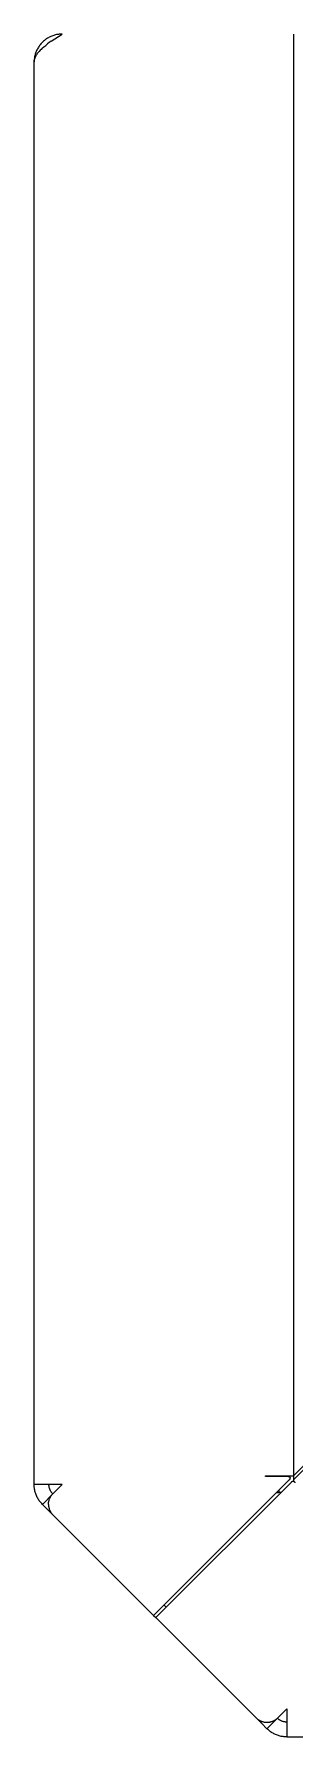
# Model space of a CAD drawing. Header units: millimetres. Extents: x -1893 to 2799, y -925 to 2353.
# Drawn here: x 833.6 to 868.8, y -281.1 to -51.1 of the extents above; entities that cross this region are included whole.
import ezdxf

# ---------------------------------------------------------------- set-up
doc = ezdxf.new("R2010")
doc.units = ezdxf.units.MM
doc.header["$MEASUREMENT"] = 0
doc.layers.add('Utwórz2D linie widoczne', color=7, linetype='Continuous', true_color=0x000000)

msp = doc.modelspace()

# ---------------------------------------------------------------- linework, layer by layer
at = {"layer": 'Utwórz2D linie widoczne'}
for p, q in [((834.21, -52.83), (834.14, -52.94)), ((834.28, -52.72), (834.21, -52.83)), ((834.35, -52.61), (834.28, -52.72)), ((834.43, -52.51), (834.35, -52.61)), ((834.52, -52.4), (834.43, -52.51)), ((834.61, -52.31), (834.52, -52.4)), ((834.7, -52.21), (834.61, -52.31)), ((834.69, -53), (834.92, -52.8)), ((834.79, -52.12), (834.7, -52.21)), ((834.89, -52.03), (834.79, -52.12)), ((834.99, -51.94), (834.89, -52.03)), ((834.92, -52.8), (835.17, -52.6)), ((835.09, -51.86), (834.99, -51.94)), ((835.19, -51.78), (835.09, -51.86)), ((835.17, -52.6), (835.41, -52.41)), ((835.3, -51.71), (835.19, -51.78)), ((835.41, -51.64), (835.3, -51.71)), ((835.53, -51.57), (835.41, -51.64)), ((835.66, -52.23), (835.41, -52.41)), ((835.64, -51.51), (835.53, -51.57)), ((835.76, -51.45), (835.64, -51.51)), ((835.91, -52.05), (835.66, -52.23)), ((835.88, -51.39), (835.76, -51.45)), ((836, -51.34), (835.88, -51.39)), ((835.91, -52.05), (837.41, -51.07)), ((836.12, -51.3), (836, -51.34)), ((836.25, -51.25), (836.12, -51.3)), ((836.37, -51.22), (836.25, -51.25)), ((836.5, -51.18), (836.37, -51.22)), ((836.63, -51.15), (836.5, -51.18)), ((836.75, -51.13), (836.63, -51.15)), ((836.88, -51.11), (836.75, -51.13)), ((837.01, -51.09), (836.88, -51.11)), ((837.15, -51.08), (837.01, -51.09)), ((837.28, -51.07), (837.15, -51.08)), ((837.41, -51.07), (837.28, -51.07)), ((868.61, -51.07), (868.61, -245.79)), ((833.62, -54.55), (833.61, -54.68)), ((833.61, -54.68), (833.61, -54.81)), ((833.61, -54.77), (833.62, -54.72)), ((833.61, -54.82), (833.61, -54.77)), ((833.61, -54.87), (833.61, -54.82)), ((833.61, -246.97), (833.61, -54.87)), ((833.64, -54.42), (833.62, -54.55)), ((833.62, -54.67), (833.63, -54.62)), ((833.62, -54.72), (833.62, -54.67)), ((833.63, -54.62), (833.64, -54.57)), ((833.65, -54.29), (833.64, -54.42)), ((833.64, -54.57), (833.65, -54.52)), ((833.68, -54.16), (833.65, -54.29)), ((833.65, -54.52), (833.66, -54.47)), ((833.66, -54.47), (833.67, -54.42)), ((833.67, -54.42), (833.69, -54.37)), ((833.7, -54.03), (833.68, -54.16)), ((833.71, -54.31), (833.69, -54.37)), ((833.73, -53.9), (833.7, -54.03)), ((833.74, -54.24), (833.71, -54.31)), ((833.77, -53.78), (833.73, -53.9)), ((833.76, -54.18), (833.74, -54.24)), ((833.79, -54.12), (833.76, -54.18)), ((833.81, -53.65), (833.77, -53.78)), ((833.82, -54.07), (833.79, -54.12)), ((833.85, -53.53), (833.81, -53.65)), ((833.85, -54.01), (833.82, -54.07)), ((833.9, -53.41), (833.85, -53.53)), ((833.88, -53.95), (833.85, -54.01)), ((833.88, -53.95), (833.94, -53.86)), ((833.95, -53.29), (833.9, -53.41)), ((833.94, -53.86), (834, -53.77)), ((834.01, -53.17), (833.95, -53.29)), ((834, -53.77), (834.06, -53.67)), ((834.07, -53.05), (834.01, -53.17)), ((834.06, -53.67), (834.13, -53.59)), ((834.14, -52.94), (834.07, -53.05)), ((834.13, -53.59), (834.2, -53.5)), ((834.2, -53.5), (834.27, -53.42)), ((834.41, -53.27), (834.27, -53.42)), ((834.55, -53.14), (834.41, -53.27)), ((834.69, -53), (834.55, -53.14)), ((868.61, -245.79), (873.08, -241.31)), ((873.36, -241.6), (868.61, -246.35)), ((864.81, -245.89), (864.81, -245.79)), ((864.81, -245.79), (868.61, -245.79)), ((867.9, -245.89), (864.81, -245.89)), ((866.61, -245.79), (866.61, -245.89)), ((867.9, -245.89), (867.91, -245.89)), ((867.91, -245.89), (867.92, -245.89)), ((867.92, -245.89), (867.93, -245.89)), ((867.93, -245.89), (867.94, -245.89)), ((867.94, -245.89), (867.95, -245.89)), ((867.95, -245.89), (867.96, -245.89)), ((867.96, -245.89), (867.96, -245.89)), ((867.96, -245.89), (867.97, -245.9)), ((867.97, -245.9), (867.98, -245.9)), ((867.98, -245.9), (867.99, -245.9)), ((867.99, -245.9), (868, -245.9)), ((868, -245.9), (868, -245.91)), ((868, -245.91), (868.01, -245.91)), ((868.01, -245.91), (868.02, -245.91)), ((868.02, -245.91), (868.03, -245.92)), ((868.03, -245.92), (868.03, -245.92)), ((868.03, -245.92), (868.04, -245.93)), ((868.04, -245.93), (868.05, -245.93)), ((868.05, -245.93), (868.06, -245.94)), ((868.06, -245.94), (868.06, -245.94)), ((868.06, -245.94), (868.07, -245.95)), ((868.07, -245.95), (868.08, -245.95)), ((868.08, -245.95), (868.08, -245.96)), ((868.08, -245.96), (868.09, -245.97)), ((868.09, -245.97), (868.09, -245.97)), ((868.09, -245.97), (868.1, -245.98)), ((868.1, -245.98), (868.1, -245.99)), ((868.1, -245.99), (868.11, -245.99)), ((868.11, -245.99), (868.11, -246)), ((868.11, -246), (868.12, -246.01)), ((868.12, -246.01), (868.12, -246.01)), ((868.12, -246.01), (868.13, -246.02)), ((868.13, -246.02), (868.13, -246.03)), ((868.13, -246.03), (868.13, -246.04)), ((868.13, -246.04), (868.14, -246.04)), ((868.14, -246.04), (868.14, -246.05)), ((868.14, -246.05), (868.14, -246.06)), ((868.14, -246.06), (868.15, -246.07)), ((868.15, -246.07), (868.15, -246.08)), ((868.15, -246.08), (868.15, -246.09)), ((868.15, -246.09), (868.15, -246.09)), ((868.15, -246.09), (868.15, -246.1)), ((868.61, -245.79), (868.61, -246.53)), ((833.61, -247.1), (833.61, -246.97)), ((837.41, -246.97), (833.61, -246.97)), ((833.62, -247.23), (833.61, -247.1)), ((833.63, -247.36), (833.62, -247.23)), ((833.64, -247.49), (833.63, -247.36)), ((833.66, -247.61), (833.64, -247.49)), ((833.69, -247.74), (833.66, -247.61)), ((833.72, -247.87), (833.69, -247.74)), ((833.75, -247.99), (833.72, -247.87)), ((833.79, -248.12), (833.75, -247.99)), ((833.83, -248.24), (833.79, -248.12)), ((833.87, -248.36), (833.83, -248.24)), ((833.92, -248.48), (833.87, -248.36)), ((836.14, -248.24), (834.72, -249.66)), ((835.61, -247.03), (835.61, -246.97)), ((835.61, -247.09), (835.61, -247.03)), ((835.62, -247.15), (835.61, -247.09)), ((835.62, -247.21), (835.62, -247.15)), ((835.63, -247.27), (835.62, -247.21)), ((835.65, -247.33), (835.63, -247.27)), ((835.66, -247.39), (835.65, -247.33)), ((835.67, -247.45), (835.66, -247.39)), ((835.69, -247.51), (835.67, -247.45)), ((835.71, -247.57), (835.69, -247.51)), ((835.73, -247.63), (835.71, -247.57)), ((835.76, -247.69), (835.73, -247.63)), ((835.78, -247.74), (835.76, -247.69)), ((835.81, -247.8), (835.78, -247.74)), ((835.84, -247.85), (835.81, -247.8)), ((835.87, -247.9), (835.84, -247.85)), ((835.9, -247.96), (835.87, -247.9)), ((835.94, -248.01), (835.9, -247.96)), ((835.97, -248.06), (835.94, -248.01)), ((835.96, -248.45), (836, -248.39)), ((836.01, -248.1), (835.97, -248.06)), ((836, -248.39), (836.04, -248.34)), ((836.05, -248.15), (836.01, -248.1)), ((836.04, -248.34), (836.09, -248.29)), ((836.09, -248.2), (836.05, -248.15)), ((836.14, -248.24), (836.09, -248.2)), ((836.09, -248.29), (836.14, -248.24)), ((837.41, -246.97), (836.14, -248.24)), ((849.73, -264.66), (868.08, -246.31)), ((850.01, -264.95), (868.36, -246.6)), ((866.33, -248.07), (866.61, -248.07)), ((866.61, -247.79), (866.61, -248.07)), ((866.89, -248.07), (866.61, -248.07)), ((868.08, -246.31), (868.09, -246.31)), ((868.09, -246.3), (868.1, -246.29)), ((868.09, -246.31), (868.09, -246.3)), ((868.1, -246.29), (868.11, -246.28)), ((868.1, -246.29), (868.1, -246.29)), ((868.11, -246.28), (868.11, -246.27)), ((868.11, -246.27), (868.12, -246.27)), ((868.12, -246.26), (868.13, -246.25)), ((868.12, -246.27), (868.12, -246.26)), ((868.13, -246.24), (868.14, -246.23)), ((868.13, -246.25), (868.13, -246.24)), ((868.13, -246.24), (868.13, -246.24)), ((868.14, -246.21), (868.15, -246.2)), ((868.14, -246.22), (868.14, -246.21)), ((868.14, -246.23), (868.14, -246.22)), ((868.15, -246.1), (868.15, -246.11)), ((868.15, -246.11), (868.15, -246.12)), ((868.15, -246.12), (868.15, -246.13)), ((868.15, -246.13), (868.15, -246.14)), ((868.15, -246.15), (868.15, -246.14)), ((868.15, -246.14), (868.15, -246.14)), ((868.15, -246.16), (868.15, -246.15)), ((868.15, -246.17), (868.15, -246.16)), ((868.15, -246.18), (868.15, -246.17)), ((868.15, -246.19), (868.15, -246.18)), ((868.15, -246.2), (868.15, -246.19)), ((868.15, -246.2), (868.15, -246.2)), ((868.36, -246.6), (868.37, -246.59)), ((868.37, -246.59), (868.38, -246.58)), ((868.38, -246.58), (868.39, -246.57)), ((868.38, -246.58), (868.38, -246.58)), ((868.39, -246.57), (868.4, -246.57)), ((868.4, -246.57), (868.4, -246.56)), ((868.4, -246.56), (868.41, -246.56)), ((868.41, -246.56), (868.42, -246.55)), ((868.42, -246.55), (868.43, -246.55)), ((868.43, -246.55), (868.44, -246.54)), ((868.43, -246.55), (868.43, -246.55)), ((868.44, -246.54), (868.45, -246.54)), ((868.45, -246.54), (868.46, -246.54)), ((868.46, -246.54), (868.47, -246.53)), ((868.47, -246.53), (868.47, -246.53)), ((868.47, -246.53), (868.48, -246.53)), ((868.48, -246.53), (868.49, -246.53)), ((868.49, -246.53), (868.5, -246.53)), ((868.5, -246.53), (868.51, -246.52)), ((868.51, -246.52), (868.52, -246.52)), ((868.52, -246.52), (868.52, -246.52)), ((868.52, -246.52), (868.53, -246.52)), ((868.53, -246.52), (868.54, -246.52)), ((868.54, -246.52), (868.55, -246.52)), ((868.55, -246.52), (868.56, -246.52)), ((868.56, -246.52), (868.57, -246.52)), ((868.57, -246.52), (868.57, -246.52)), ((868.57, -246.52), (868.58, -246.53)), ((868.58, -246.53), (868.59, -246.53)), ((868.59, -246.53), (868.6, -246.53)), ((868.6, -246.53), (868.61, -246.53)), ((868.61, -246.53), (868.62, -246.53)), ((868.62, -246.53), (868.62, -246.54)), ((868.62, -246.54), (868.63, -246.54)), ((868.63, -246.54), (868.64, -246.54)), ((868.64, -246.54), (868.65, -246.55)), ((868.65, -246.55), (868.66, -246.55)), ((868.66, -246.55), (868.66, -246.55)), ((868.66, -246.55), (868.67, -246.56)), ((868.67, -246.56), (868.68, -246.56)), ((868.68, -246.56), (868.68, -246.57)), ((868.68, -246.57), (868.69, -246.57)), ((868.69, -246.57), (868.7, -246.58)), ((868.7, -246.58), (868.71, -246.58)), ((868.71, -246.58), (868.71, -246.59)), ((868.71, -246.59), (868.72, -246.6)), ((868.72, -246.6), (868.72, -246.6)), ((868.72, -246.6), (868.73, -246.61)), ((868.73, -246.61), (868.73, -246.61)), ((868.73, -246.61), (868.74, -246.62)), ((868.74, -246.62), (868.75, -246.63)), ((868.75, -246.63), (868.75, -246.64)), ((868.75, -246.64), (868.75, -246.64)), ((868.75, -246.64), (868.76, -246.65)), ((868.76, -246.65), (868.76, -246.66)), ((868.76, -246.66), (868.77, -246.67)), ((868.77, -246.67), (868.77, -246.67)), ((868.77, -246.67), (868.77, -246.68)), ((868.77, -246.68), (868.78, -246.69)), ((868.78, -246.69), (868.78, -246.7)), ((868.78, -246.7), (868.78, -246.71)), ((868.78, -246.71), (868.78, -246.71)), ((868.78, -246.71), (868.79, -246.72)), ((868.79, -246.72), (868.79, -246.73)), ((868.79, -246.73), (868.79, -246.74)), ((868.79, -246.74), (868.79, -246.75)), ((868.79, -246.75), (868.79, -246.76)), ((868.79, -246.76), (868.79, -246.76)), ((868.79, -246.76), (868.79, -246.77)), ((833.98, -248.6), (833.92, -248.48)), ((834.03, -248.72), (833.98, -248.6)), ((834.1, -248.83), (834.03, -248.72)), ((834.16, -248.94), (834.1, -248.83)), ((834.23, -249.05), (834.16, -248.94)), ((834.3, -249.16), (834.23, -249.05)), ((834.38, -249.26), (834.3, -249.16)), ((834.46, -249.37), (834.38, -249.26)), ((834.54, -249.47), (834.46, -249.37)), ((834.63, -249.56), (834.54, -249.47)), ((834.72, -249.66), (834.63, -249.56)), ((834.72, -249.66), (835.43, -250.36)), ((835.43, -250.36), (836.14, -251.07)), ((835.55, -249.52), (835.56, -249.45)), ((835.55, -249.59), (835.55, -249.52)), ((835.55, -249.66), (835.55, -249.59)), ((835.55, -249.66), (835.55, -249.72)), ((835.55, -249.72), (835.55, -249.79)), ((835.55, -249.79), (835.56, -249.86)), ((835.56, -249.45), (835.57, -249.38)), ((835.56, -249.86), (835.57, -249.93)), ((835.57, -249.38), (835.58, -249.32)), ((835.57, -249.93), (835.58, -249.99)), ((835.58, -249.32), (835.59, -249.25)), ((835.58, -249.99), (835.59, -250.06)), ((835.59, -249.25), (835.61, -249.18)), ((835.59, -250.06), (835.61, -250.13)), ((835.61, -249.18), (835.62, -249.12)), ((835.61, -250.13), (835.62, -250.19)), ((835.62, -249.12), (835.64, -249.05)), ((835.62, -250.19), (835.64, -250.26)), ((835.64, -249.05), (835.66, -248.99)), ((835.64, -250.26), (835.66, -250.32)), ((835.66, -248.99), (835.69, -248.92)), ((835.66, -250.32), (835.69, -250.39)), ((835.69, -248.92), (835.71, -248.86)), ((835.69, -250.39), (835.71, -250.45)), ((835.71, -248.86), (835.74, -248.8)), ((835.71, -250.45), (835.74, -250.51)), ((835.74, -248.8), (835.77, -248.73)), ((835.74, -250.51), (835.77, -250.58)), ((835.77, -248.73), (835.81, -248.67)), ((835.77, -250.58), (835.81, -250.64)), ((835.81, -248.67), (835.84, -248.62)), ((835.81, -250.64), (835.84, -250.69)), ((835.84, -248.62), (835.88, -248.56)), ((835.84, -250.69), (835.88, -250.75)), ((835.88, -248.56), (835.92, -248.5)), ((835.92, -248.5), (835.96, -248.45)), ((835.88, -250.75), (835.92, -250.81)), ((835.92, -250.81), (835.96, -250.86)), ((835.96, -250.86), (836, -250.92)), ((836, -250.92), (836.04, -250.97)), ((836.04, -250.97), (836.09, -251.02)), ((836.09, -251.02), (836.14, -251.07)), ((836.14, -251.07), (849.73, -264.66)), ((851.14, -263.25), (851.43, -263.53)), ((849.73, -264.66), (850.01, -264.95)), ((863.61, -278.54), (850.01, -264.95)), ((867.71, -277.27), (866.44, -278.54)), ((867.71, -277.27), (867.71, -281.07)), ((863.66, -278.59), (863.61, -278.54)), ((863.61, -278.54), (864.31, -279.25)), ((863.71, -278.64), (863.66, -278.59)), ((863.76, -278.68), (863.71, -278.64)), ((863.81, -278.72), (863.76, -278.68)), ((863.87, -278.76), (863.81, -278.72)), ((863.92, -278.8), (863.87, -278.76)), ((863.98, -278.84), (863.92, -278.8)), ((864.04, -278.87), (863.98, -278.84)), ((864.1, -278.9), (864.04, -278.87)), ((864.16, -278.93), (864.1, -278.9)), ((864.23, -278.96), (864.16, -278.93)), ((864.29, -278.99), (864.23, -278.96)), ((864.35, -279.01), (864.29, -278.99)), ((864.31, -279.25), (865.02, -279.96)), ((864.42, -279.03), (864.35, -279.01)), ((864.48, -279.05), (864.42, -279.03)), ((864.55, -279.07), (864.48, -279.05)), ((864.61, -279.09), (864.55, -279.07)), ((864.68, -279.1), (864.61, -279.09)), ((864.75, -279.11), (864.68, -279.1)), ((864.82, -279.12), (864.75, -279.11)), ((864.89, -279.12), (864.82, -279.12)), ((864.95, -279.13), (864.89, -279.12)), ((865.02, -279.13), (864.95, -279.13)), ((865.02, -279.96), (866.44, -278.54)), ((865.09, -279.13), (865.02, -279.13)), ((865.12, -280.05), (865.02, -279.96)), ((865.16, -279.12), (865.09, -279.13)), ((865.21, -280.13), (865.12, -280.05)), ((865.23, -279.12), (865.16, -279.12)), ((865.31, -280.22), (865.21, -280.13)), ((865.29, -279.11), (865.23, -279.12)), ((865.36, -279.1), (865.29, -279.11)), ((865.41, -280.3), (865.31, -280.22)), ((865.43, -279.09), (865.36, -279.1)), ((865.52, -280.37), (865.41, -280.3)), ((865.5, -279.07), (865.43, -279.09)), ((865.56, -279.05), (865.5, -279.07)), ((865.62, -280.45), (865.52, -280.37)), ((865.63, -279.03), (865.56, -279.05)), ((865.73, -280.52), (865.62, -280.45)), ((865.69, -279.01), (865.63, -279.03)), ((865.76, -278.99), (865.69, -279.01)), ((865.85, -280.58), (865.73, -280.52)), ((865.82, -278.96), (865.76, -278.99)), ((865.88, -278.93), (865.82, -278.96)), ((865.96, -280.64), (865.85, -280.58)), ((865.94, -278.9), (865.88, -278.93)), ((866, -278.87), (865.94, -278.9)), ((866.06, -278.84), (866, -278.87)), ((866.12, -278.8), (866.06, -278.84)), ((866.18, -278.76), (866.12, -278.8)), ((866.23, -278.72), (866.18, -278.76)), ((866.28, -278.68), (866.23, -278.72)), ((866.34, -278.64), (866.28, -278.68)), ((866.39, -278.59), (866.34, -278.64)), ((866.44, -278.54), (866.39, -278.59)), ((866.48, -278.58), (866.44, -278.54)), ((866.53, -278.63), (866.48, -278.58)), ((866.57, -278.67), (866.53, -278.63)), ((866.62, -278.7), (866.57, -278.67)), ((866.67, -278.74), (866.62, -278.7)), ((866.72, -278.77), (866.67, -278.74)), ((866.77, -278.81), (866.72, -278.77)), ((866.83, -278.84), (866.77, -278.81)), ((866.88, -278.87), (866.83, -278.84)), ((866.94, -278.89), (866.88, -278.87)), ((866.99, -278.92), (866.94, -278.89)), ((867.05, -278.94), (866.99, -278.92)), ((867.11, -278.97), (867.05, -278.94)), ((867.16, -278.98), (867.11, -278.97)), ((867.22, -279), (867.16, -278.98)), ((867.28, -279.02), (867.22, -279)), ((867.34, -279.03), (867.28, -279.02)), ((867.4, -279.04), (867.34, -279.03)), ((867.46, -279.05), (867.4, -279.04)), ((867.52, -279.06), (867.46, -279.05)), ((867.59, -279.06), (867.52, -279.06)), ((867.65, -279.07), (867.59, -279.06)), ((867.71, -279.07), (867.65, -279.07)), ((866.08, -280.7), (865.96, -280.64)), ((866.19, -280.75), (866.08, -280.7)), ((866.31, -280.8), (866.19, -280.75)), ((866.44, -280.85), (866.31, -280.8)), ((866.56, -280.89), (866.44, -280.85)), ((866.68, -280.93), (866.56, -280.89)), ((866.81, -280.96), (866.68, -280.93)), ((866.94, -280.99), (866.81, -280.96)), ((867.06, -281.01), (866.94, -280.99)), ((867.19, -281.03), (867.06, -281.01)), ((867.32, -281.05), (867.19, -281.03)), ((867.45, -281.06), (867.32, -281.05)), ((867.58, -281.07), (867.45, -281.06)), ((867.71, -281.07), (867.58, -281.07)), ((867.71, -281.07), (1259.51, -281.07))]:
    msp.add_line(p, q, dxfattribs=at)

doc.saveas('drawing.dxf')
